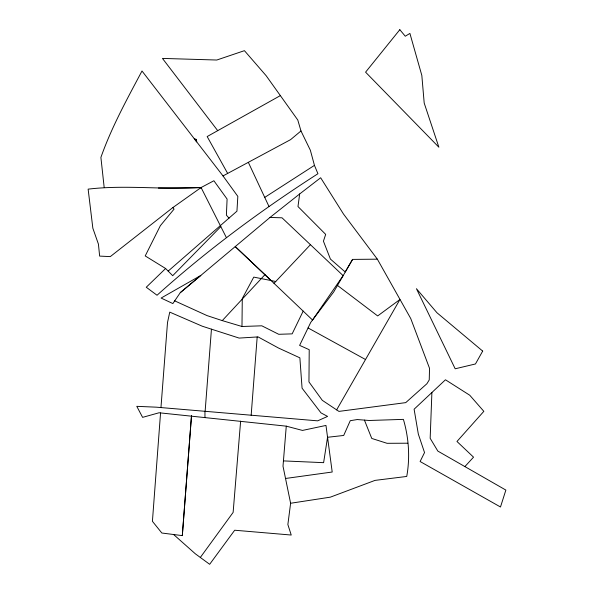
<?xml version="1.0" encoding="UTF-8"?>
<svg xmlns="http://www.w3.org/2000/svg" width="594" height="594" viewBox="0 0 594 594"><rect width="100%" height="100%" fill="white"/><g stroke="black" fill="none" stroke-linecap="round" stroke-linejoin="round"><path stroke-width="0.89" d="M303.178 311.108L292.151 333.865L278.735 334.296L261.813 325.809L241.981 326.492L242.278 298.582L253.764 277.108L275.757 281.489M431.897 392.56L430.167 438.305L437.83 451.084L505.865 490.08L500.49 506.994L420.114 461.516L424.532 452.569L418.325 434.08L414.107 409.221L445.455 379.781L469.743 395.225L483.835 411.338L456.972 441.476L473.537 457.165L464.887 466.594M160.959 407.588L167.508 322.49L169.758 312.125L202.324 326.232L239.13 338.083L258.086 336.909L278.475 348.017L299.873 357.84L302.071 388.179L320.983 412.882L327.576 416.409L317.656 420.842L156.267 407.172L136.783 406.333L142.605 417.359L159.058 412.771L286.271 426.158L283.004 466.201L290.615 503.259L287.867 524.539L291.231 535.038L234.682 530.227L209.667 564.3L195.352 553.816L173.611 534.518M160.558 412.919L152.42 521.309L161.835 533.018L182.313 535.617L191.483 415.882L182.313 535.617M205.123 411.434L211.449 329.158M251.158 415.295L257.187 336.961M240.622 421.161L233.13 512.399L200.327 557.462M377.353 259.17L343.495 214.048L320.663 177.755L299.673 193.956L297.988 206.549L325.683 234.392L323.426 241.179L330.42 259.073L345.225 271.993L352.576 259.4L377.353 259.17L410.751 318.555L429.529 368.31L429.239 379.908L426.908 383.731L405.739 402.628L338.929 411.397L322.304 400.334L308.954 381.92L309.222 349.688L299.614 345.396L310.751 322.379L333.694 291.958L352.576 259.4M336.635 409.875L399.94 299.502L377.673 315.934L337.414 285.387M180.294 292.642L172.869 303.571L161.1 298.062L200.817 275.445L180.294 292.642L270.003 217.441L299.673 193.956M174.525 300.779L207.061 315.607L222.267 320.612L264.931 274.688L235.231 246.577L271.087 280.554M274.012 283.338L310.424 244.691M220.82 226.611L172.698 275.705L165.615 268.51L145.218 255.932L160.365 225.668L174.049 209.14L172.832 207.581L110.291 256.608L99.644 256.103L98.426 244.127L92.85 228.222L88.135 189.144C125.579 184.66 163.461 190.013 201.084 187.541L213.892 180.754L227.094 199.049L226.388 215.147L229.054 218.161M165.615 268.51L146.258 287.244L157.039 295.248C207.083 250.2 261.308 210.098 317.931 173.73L314.449 165.362L310.35 150.223L300.98 130.962L297.787 120.025L266.179 75.742L244.431 50.668L216.78 60.024L162.452 58.412L217.716 130.658M168.169 271.109L236.947 211.174L237.83 196.384L222.965 175.869L142.003 70.998C127.012 99.183 111.553 127.213 100.898 157.417L104.158 187.31M300.98 130.962L290.6 139.635L223.01 175.928M172.832 207.581L201.084 187.541L226.381 237.6M264.731 197.401L314.449 165.362M280.353 95.612L207.165 136.553L227.68 173.455M290.421 503.289L330.346 497.156L375.022 480.39L406.734 476.447C410.164 457.529 408.821 437.808 403.393 419.371L369.245 420.485L357.246 419.55L350.252 420.701L343.703 435.461L327.546 437.281L323.619 462.667L283.397 460.899M285.462 478.489L332.202 472.022L325.972 425.438L302.487 430.427L286.271 426.158M201.084 187.541L158.39 188.06M407.751 443.206L387.065 443.31L371.762 438.446L364.426 420.106M200.497 187.956L201.292 187.956M270.003 217.441L282.024 217.805L343.109 275.631L312.533 320.018L264.931 274.688M222.267 320.612L241.973 326.492M308.063 327.94L365.518 359.519M248.337 162.355L268.956 206.43M204.952 411.419L204.96 417.255M482.684 351.084L475.46 363.966L455.182 368.785L416.431 288.699L436.969 312.756L482.684 351.084M399.821 29.7L365.585 72.164L438.884 147.223L424.198 103.066L421.829 75.431L409.905 33.413L405.271 36.227L399.821 29.7M196.376 139.434L194.223 138.64L196.74 141.899L196.376 139.434"/></g></svg>
